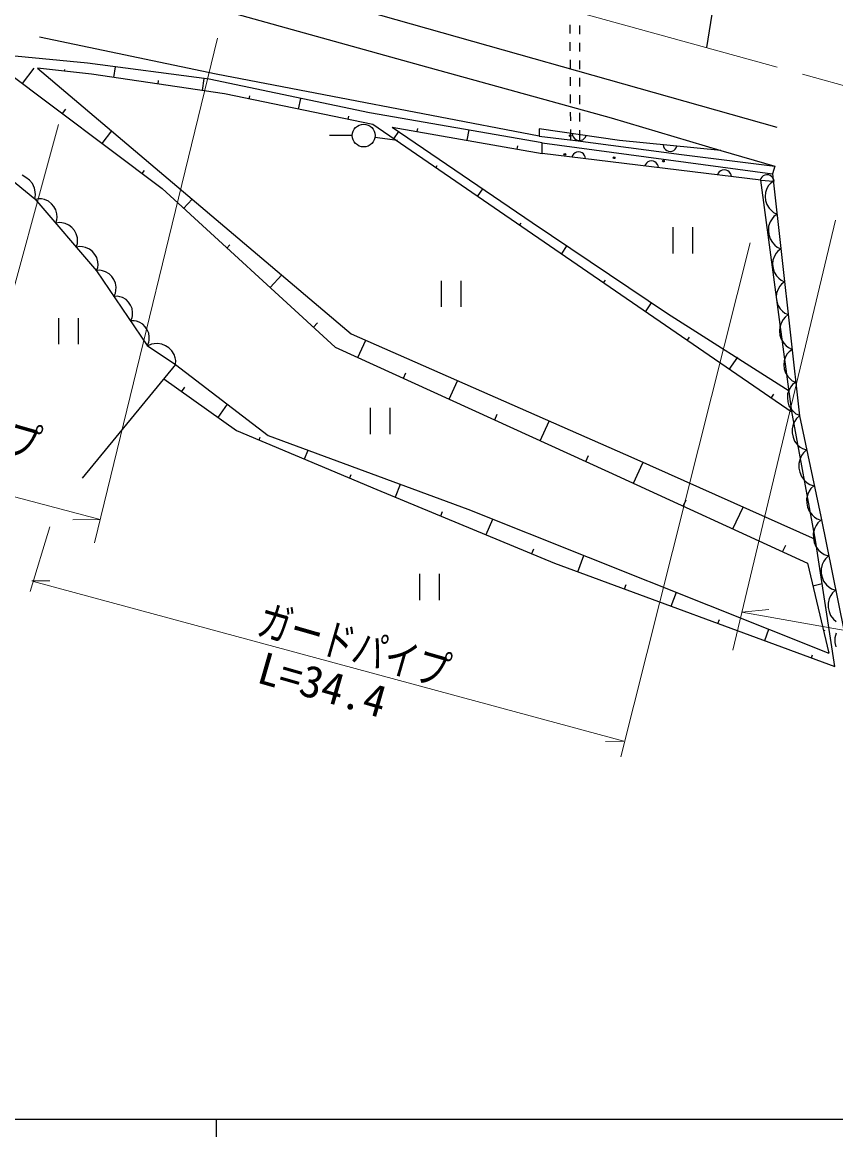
# Model space of a CAD drawing. Units: millimetres, scale not verified. Extents: x 40000 to 680000, y 20000 to 380000.
# Drawn here: x 156900 to 203472, y 204000 to 267838 of the extents above; entities that cross this region are included whole.
import ezdxf
from ezdxf.enums import TextEntityAlignment as Align

# ---------------------------------------------------------------- set-up
doc = ezdxf.new("R2010")
doc.units = ezdxf.units.MM
doc.header["$LTSCALE"] = 1000
doc.linetypes.add('CHAIN', pattern=[18.5, 12, -1.5, 3.5, -1.5])
for name, color, linetype, lineweight in [('M-BGD', 7, 'Continuous', 25), ('M-BMK', 2, 'CHAIN', 13), ('M-STR-HTXT', 7, 'Continuous', 13), ('M-STR-STRC', 7, 'Continuous', 25), ('M-TTL-BAND', 7, 'Continuous', 25)]:
    doc.layers.add(name, color=color, linetype=linetype, lineweight=lineweight)
doc.styles.add('ＭＳ ゴシック', font='')
doc.styles.get('ＭＳ ゴシック').set_extended_font_data('MS Gothic')

msp = doc.modelspace()

# ---------------------------------------------------------------- linework, layer by layer
at = {"layer": 'M-BGD'}
for p, q in [((196816, 271061), (196072, 266386)), ((168784, 268409), (179696, 265384)), ((188250, 267696), (188253, 267196)), ((188831, 267156), (188831, 267656)), ((167991, 264866), (157880, 266976)), ((188255, 266696), (188258, 266196)), ((188831, 266156), (188831, 266656)), ((160629, 265504), (155181, 266017)), ((188260, 265696), (188263, 265196)), ((188831, 265156), (188831, 265656)), ((155770, 265182), (164899, 258311)), ((156911, 264324), (157574, 265205)), ((160868, 264864), (157776, 265207)), ((157776, 265207), (175733, 249998)), ((159322, 265035), (159333, 265136)), ((167599, 264571), (160629, 265504)), ((162136, 264675), (162227, 265290)), ((179696, 265384), (190612, 262361)), ((168475, 263735), (160868, 264864)), ((164672, 264299), (164701, 264494)), ((167208, 263923), (167309, 264610)), ((176777, 262657), (167599, 264571)), ((186487, 261309), (167991, 264866)), ((188265, 264696), (188268, 264196)), ((188830, 264156), (188831, 264656)), ((176966, 261985), (168475, 263735)), ((188270, 263696), (188273, 263196)), ((188830, 263156), (188830, 263656)), ((169891, 263443), (169929, 263630)), ((172721, 262860), (172848, 263477)), ((159193, 262606), (159386, 262862)), ((175551, 262277), (175589, 262460)), ((186671, 260940), (176777, 262657)), ((188276, 262696), (188278, 262196)), ((188830, 262156), (188830, 262656)), ((152629, 261796), (157623, 257715)), ((200978, 245478), (176966, 261985)), ((178076, 261829), (186671, 260327)), ((178076, 261829), (186086, 256363)), ((179509, 261578), (179540, 261754)), ((191088, 261063), (186487, 261738)), ((186487, 261738), (186487, 261309)), ((190612, 262361), (196886, 260488)), ((161476, 260888), (162021, 261612)), ((175796, 261348), (174496, 261348)), ((177090, 261260), (178378, 261082)), ((178167, 261160), (178451, 261573)), ((182374, 261078), (182477, 261668)), ((186487, 261309), (188573, 261063)), ((188281, 261696), (188284, 261097)), ((188392, 261459), (188410, 261359)), ((188410, 261359), (188446, 261273)), ((188446, 261273), (188513, 261182)), ((188513, 261182), (188585, 261123)), ((188585, 261123), (188676, 261077)), ((188830, 261029), (188830, 261656)), ((188902, 261077), (188988, 261112)), ((188988, 261112), (189079, 261180)), ((189079, 261180), (189138, 261252)), ((189138, 261252), (189183, 261343)), ((185239, 260577), (185270, 260755)), ((186671, 260327), (186671, 260940)), ((186671, 260940), (199862, 259161)), ((188573, 261063), (194647, 260266)), ((188676, 261077), (188802, 261059)), ((188802, 261059), (188902, 261077)), ((196886, 260488), (191088, 261063)), ((193589, 260815), (193612, 260717)), ((193612, 260717), (193651, 260632)), ((193651, 260632), (193723, 260545)), ((193723, 260545), (193798, 260489)), ((193798, 260489), (193890, 260448)), ((194018, 260435), (194117, 260458)), ((194117, 260458), (194201, 260497)), ((194201, 260497), (194288, 260569)), ((194288, 260569), (194344, 260644)), ((194344, 260644), (194385, 260736)), ((196886, 260488), (199978, 259605)), ((199187, 258793), (186671, 260327)), ((188403, 260211), (188360, 260120)), ((188461, 260285), (188403, 260211)), ((188550, 260355), (188461, 260285)), ((188635, 260393), (188550, 260355)), ((188734, 260413), (188635, 260393)), ((188861, 260397), (188734, 260413)), ((188953, 260354), (188861, 260397)), ((189026, 260296), (188953, 260354)), ((189096, 260207), (189026, 260296)), ((189134, 260122), (189096, 260207)), ((189154, 260023), (189134, 260122)), ((192722, 259843), (192633, 259774)), ((192807, 259881), (192722, 259843)), ((192906, 259901), (192807, 259881)), ((193033, 259886), (192906, 259901)), ((193125, 259842), (193033, 259886)), ((193198, 259785), (193125, 259842)), ((193890, 260448), (194018, 260435)), ((194647, 260266), (199978, 259605)), ((163758, 259170), (163892, 259348)), ((180568, 259509), (180655, 259635)), ((192575, 259700), (192532, 259609)), ((192633, 259774), (192575, 259700)), ((193268, 259696), (193198, 259785)), ((193306, 259611), (193268, 259696)), ((193326, 259511), (193306, 259611)), ((196747, 259189), (196704, 259097)), ((196805, 259262), (196747, 259189)), ((196894, 259332), (196805, 259262)), ((196979, 259370), (196894, 259332)), ((197078, 259390), (196979, 259370)), ((197205, 259374), (197078, 259390)), ((197297, 259331), (197205, 259374)), ((197370, 259274), (197297, 259331)), ((197440, 259185), (197370, 259274)), ((197478, 259099), (197440, 259185)), ((199978, 259605), (199862, 259161)), ((157111, 258947), (156889, 259074)), ((157306, 258787), (157111, 258947)), ((157475, 258595), (157306, 258787)), ((157590, 258338), (157475, 258595)), ((197498, 259000), (197478, 259099)), ((199187, 258889), (199148, 258796)), ((199240, 258966), (199187, 258889)), ((199187, 258793), (199908, 258744)), ((200966, 245541), (199187, 258793)), ((199325, 259040), (199240, 258966)), ((199409, 259083), (199325, 259040)), ((199506, 259108), (199409, 259083)), ((199634, 259099), (199506, 259108)), ((199732, 258609), (199631, 258484)), ((199728, 259061), (199634, 259099)), ((199804, 259007), (199728, 259061)), ((199908, 258744), (199732, 258609)), ((199879, 258922), (199804, 259007)), ((199862, 259161), (201395, 245296)), ((199921, 258839), (199879, 258922)), ((199946, 258741), (199921, 258839)), ((157640, 258135), (157590, 258338)), ((157623, 257715), (157658, 257957)), ((157658, 257957), (157640, 258135)), ((164899, 258311), (174813, 249231)), ((182969, 257858), (183265, 258288)), ((199446, 258081), (199433, 257850)), ((199534, 258320), (199446, 258081)), ((199631, 258484), (199534, 258320)), ((157623, 257715), (161157, 253592)), ((157849, 257727), (157642, 257692)), ((158002, 257716), (157849, 257727)), ((158177, 257677), (158002, 257716)), ((158400, 257583), (158177, 257677)), ((158568, 257442), (158400, 257583)), ((158708, 257278), (158568, 257442)), ((158822, 257091), (158708, 257278)), ((166138, 257176), (166627, 257710)), ((199433, 257850), (199458, 257623)), ((199458, 257623), (199521, 257401)), ((199521, 257401), (199660, 257187)), ((158880, 256857), (158822, 257091)), ((158892, 256677), (158880, 256857)), ((158880, 256525), (158892, 256677)), ((199660, 257187), (199790, 257048)), ((199790, 257048), (199915, 256948)), ((199931, 256714), (199825, 256581)), ((199915, 256948), (200117, 256855)), ((200117, 256855), (199931, 256714)), ((158814, 256325), (158880, 256525)), ((159021, 256361), (158814, 256325)), ((159173, 256349), (159021, 256361)), ((159349, 256310), (159173, 256349)), ((159571, 256216), (159349, 256310)), ((159739, 256076), (159571, 256216)), ((159880, 255912), (159739, 256076)), ((185370, 256207), (185461, 256339)), ((186086, 256363), (193832, 251148)), ((194146, 256098), (194146, 254598)), ((195286, 254598), (195286, 256098)), ((199631, 256158), (199617, 255915)), ((199723, 256409), (199631, 256158)), ((199825, 256581), (199723, 256409)), ((159993, 255724), (159880, 255912)), ((160052, 255490), (159993, 255724)), ((160063, 255310), (160052, 255490)), ((199617, 255915), (199644, 255676)), ((199644, 255676), (199710, 255442)), ((199710, 255442), (199855, 255217)), ((159985, 254959), (160052, 255158)), ((160192, 254994), (159985, 254959)), ((160052, 255158), (160063, 255310)), ((160345, 254982), (160192, 254994)), ((160520, 254943), (160345, 254982)), ((160743, 254849), (160520, 254943)), ((160911, 254709), (160743, 254849)), ((168617, 254906), (168790, 255095)), ((187771, 254557), (188105, 255042)), ((199855, 255217), (199992, 255071)), ((199992, 255071), (200125, 254965)), ((200160, 254733), (200060, 254607)), ((200125, 254965), (200337, 254867)), ((200337, 254867), (200160, 254733)), ((161051, 254545), (160911, 254709)), ((161165, 254357), (161051, 254545)), ((161223, 254123), (161165, 254357)), ((161235, 253944), (161223, 254123)), ((199875, 254205), (199862, 253974)), ((199963, 254444), (199875, 254205)), ((200060, 254607), (199963, 254444)), ((161344, 253637), (161134, 253626)), ((161157, 253592), (161223, 253791)), ((161157, 253592), (164053, 249322)), ((161223, 253791), (161235, 253944)), ((161494, 253609), (161344, 253637)), ((161664, 253550), (161494, 253609)), ((161874, 253432), (161664, 253550)), ((199862, 253974), (199887, 253747)), ((199887, 253747), (199950, 253525)), ((199950, 253525), (200088, 253311)), ((162025, 253273), (161874, 253432)), ((162147, 253095), (162025, 253273)), ((162238, 252896), (162147, 253095)), ((162270, 252656), (162238, 252896)), ((171096, 252636), (171761, 253362)), ((180879, 253030), (180879, 251530)), ((182019, 251530), (182019, 253030)), ((190173, 252906), (190284, 253068)), ((200088, 253311), (200218, 253172)), ((200218, 253172), (200344, 253071)), ((200369, 252845), (200268, 252719)), ((200344, 253071), (200546, 252979)), ((200546, 252979), (200369, 252845)), ((162144, 252136), (162233, 252326)), ((162233, 252326), (162261, 252476)), ((162261, 252476), (162270, 252656)), ((200084, 252316), (200071, 252085)), ((200172, 252555), (200084, 252316)), ((200268, 252719), (200172, 252555)), ((162342, 252147), (162144, 252136)), ((162484, 252120), (162342, 252147)), ((162645, 252065), (162484, 252120)), ((162844, 251953), (162645, 252065)), ((162986, 251803), (162844, 251953)), ((163101, 251634), (162986, 251803)), ((163187, 251446), (163101, 251634)), ((192574, 251255), (192921, 251761)), ((200071, 252085), (200096, 251859)), ((200096, 251859), (200159, 251636)), ((200159, 251636), (200297, 251422)), ((158979, 250898), (158979, 249398)), ((160119, 249398), (160119, 250898)), ((163098, 250729), (163182, 250909)), ((163182, 250909), (163209, 251051)), ((163217, 251220), (163187, 251446)), ((163209, 251051), (163217, 251220)), ((193832, 251148), (200806, 246730)), ((200297, 251422), (200427, 251284)), ((200427, 251284), (200553, 251183)), ((200569, 250949), (200463, 250817)), ((200553, 251183), (200754, 251090)), ((200754, 251090), (200569, 250949)), ((163296, 250740), (163098, 250729)), ((163438, 250713), (163296, 250740)), ((163599, 250658), (163438, 250713)), ((163798, 250546), (163599, 250658)), ((163940, 250396), (163798, 250546)), ((164055, 250227), (163940, 250396)), ((173574, 250366), (173800, 250613)), ((200268, 250393), (200255, 250150)), ((200361, 250644), (200268, 250393)), ((200463, 250817), (200361, 250644)), ((164141, 250039), (164055, 250227)), ((164136, 249502), (164163, 249644)), ((164171, 249813), (164141, 250039)), ((164163, 249644), (164171, 249813)), ((175733, 249998), (191915, 242866)), ((176118, 248635), (176571, 249627)), ((194975, 249605), (195109, 249799)), ((200255, 250150), (200281, 249911)), ((200281, 249911), (200347, 249677)), ((200347, 249677), (200493, 249452)), ((164053, 249322), (164136, 249502)), ((164053, 249322), (165672, 248242)), ((164292, 249391), (164091, 249296)), ((164450, 249423), (164292, 249391)), ((164639, 249433), (164450, 249423)), ((164892, 249402), (164639, 249433)), ((165103, 249307), (164892, 249402)), ((165293, 249180), (165103, 249307)), ((165461, 249022), (165293, 249180)), ((165588, 248801), (165461, 249022)), ((174813, 249231), (190470, 242084)), ((200493, 249452), (200630, 249306)), ((200630, 249306), (200762, 249200)), ((200798, 248968), (200697, 248842)), ((200762, 249200), (200974, 249102)), ((200974, 249102), (200798, 248968)), ((165651, 248622), (165588, 248801)), ((165683, 248464), (165651, 248622)), ((165672, 248242), (165683, 248464)), ((197376, 247954), (197860, 248658)), ((200512, 248440), (200500, 248209)), ((200601, 248679), (200512, 248440)), ((200697, 248842), (200601, 248679)), ((165672, 248242), (160322, 241715)), ((165672, 248242), (170979, 244169)), ((178728, 247444), (178867, 247751)), ((200500, 248209), (200525, 247982)), ((200525, 247982), (200588, 247760)), ((200588, 247760), (200726, 247546)), ((164998, 247420), (169157, 244463)), ((181337, 246253), (181817, 247305)), ((200726, 247546), (200856, 247407)), ((200856, 247407), (200982, 247306)), ((201007, 247080), (200906, 246954)), ((200982, 247306), (201183, 247214)), ((201183, 247214), (201007, 247080)), ((166038, 246681), (166215, 246929)), ((199777, 246303), (199934, 246531)), ((200721, 246551), (200709, 246320)), ((200810, 246790), (200721, 246551)), ((200906, 246954), (200810, 246790)), ((168117, 245202), (168652, 245955)), ((200709, 246320), (200734, 246094)), ((200734, 246094), (200797, 245871)), ((200797, 245871), (200935, 245657)), ((176814, 245745), (176814, 244245)), ((177954, 244245), (177954, 245745)), ((183946, 245062), (184095, 245387)), ((200935, 245657), (201065, 245519)), ((202316, 238179), (200966, 245541)), ((201065, 245519), (201191, 245418)), ((201224, 245138), (201131, 244996)), ((201191, 245418), (201392, 245326)), ((201395, 245296), (201224, 245138)), ((201395, 245296), (202622, 239529)), ((186556, 243871), (187063, 244983)), ((201045, 244815), (200976, 244556)), ((200976, 244556), (200985, 244313)), ((201131, 244996), (201045, 244815)), ((169157, 244463), (177206, 241078)), ((170458, 243920), (170519, 244067)), ((170979, 244169), (182405, 239951)), ((200985, 244313), (201034, 244078)), ((201034, 244078), (201122, 243851)), ((173059, 242833), (173264, 243326)), ((201122, 243851), (201288, 243640)), ((201288, 243640), (201437, 243507)), ((201437, 243507), (201579, 243414)), ((201579, 243414), (201799, 243337)), ((201799, 243337), (201619, 243171)), ((189165, 242680), (189322, 243022)), ((191893, 241430), (192434, 242606)), ((191915, 242866), (202305, 238237)), ((201432, 242832), (201359, 242560)), ((201521, 243022), (201432, 242832)), ((201619, 243171), (201521, 243022)), ((190470, 242084), (201856, 236851)), ((201359, 242560), (201369, 242305)), ((201369, 242305), (201420, 242058)), ((201420, 242058), (201512, 241820)), ((175660, 241747), (175735, 241927)), ((178261, 240660), (178558, 241371)), ((201512, 241820), (201686, 241598)), ((201686, 241598), (201843, 241459)), ((201843, 241459), (201992, 241361)), ((201992, 241361), (202223, 241280)), ((177206, 241078), (187366, 236857)), ((201873, 240800), (201804, 240540)), ((201958, 240981), (201873, 240800)), ((202052, 241122), (201958, 240981)), ((202223, 241280), (202052, 241122)), ((194740, 240122), (194907, 240486)), ((197586, 238813), (198164, 240070)), ((201804, 240540), (201813, 240297)), ((201813, 240297), (201862, 240062)), ((201862, 240062), (201949, 239835)), ((180863, 239573), (180965, 239820)), ((182405, 239951), (203083, 231697)), ((201949, 239835), (202115, 239624)), ((202115, 239624), (202265, 239492)), ((202265, 239492), (202407, 239399)), ((202407, 239399), (202627, 239321)), ((202622, 239529), (204279, 231308)), ((183464, 238487), (183837, 239380)), ((202259, 238817), (202187, 238545)), ((202349, 239007), (202259, 238817)), ((202447, 239156), (202349, 239007)), ((202627, 239321), (202447, 239156)), ((202187, 238545), (202197, 238289)), ((202197, 238289), (202247, 238042)), ((203420, 230940), (202316, 238179)), ((186065, 237400), (186182, 237681)), ((200433, 237505), (200612, 237894)), ((202247, 238042), (202339, 237804)), ((202339, 237804), (202514, 237583)), ((202514, 237583), (202671, 237444)), ((187366, 236857), (203420, 230940)), ((188704, 236364), (189048, 237300)), ((201856, 236851), (203083, 231697)), ((202671, 237444), (202820, 237346)), ((202786, 236965), (202701, 236784)), ((202879, 237107), (202786, 236965)), ((202820, 237346), (203051, 237265)), ((203051, 237265), (202879, 237107)), ((179651, 236235), (179651, 234735)), ((180791, 234735), (180791, 236235)), ((202701, 236784), (202632, 236525)), ((202632, 236525), (202641, 236282)), ((202641, 236282), (202689, 236047)), ((191379, 235378), (191475, 235637)), ((202163, 235563), (202694, 235689)), ((202689, 236047), (202777, 235820)), ((202777, 235820), (202943, 235609)), ((202943, 235609), (203093, 235476)), ((194055, 234391), (194347, 235185)), ((203093, 235476), (203235, 235383)), ((203190, 235006), (203105, 234825)), ((203283, 235148), (203190, 235006)), ((203235, 235383), (203455, 235306)), ((203455, 235306), (203283, 235148)), ((203105, 234825), (203036, 234566)), ((203036, 234566), (203045, 234323)), ((203045, 234323), (203093, 234088)), ((203093, 234088), (203181, 233861)), ((203181, 233861), (203347, 233650)), ((203347, 233650), (203497, 233518)), ((196731, 233405), (196811, 233622)), ((199406, 232419), (199646, 233069)), ((202776, 232986), (202872, 233009)), ((203491, 232842), (203418, 232570)), ((203418, 232570), (203428, 232315)), ((203428, 232315), (203479, 232068)), ((202082, 231433), (202146, 231606))]:
    msp.add_line(p, q, dxfattribs=at)
for centre, radius in [((176446, 261348), 650), ((188274, 261342), 50), ((188274, 261342), 50), ((187964, 260272), 50), ((190785, 260078), 50), ((193607, 259885), 50)]:
    msp.add_circle(centre, radius, dxfattribs=at)
at = {"layer": 'M-BMK'}
msp.add_line((170719, 273390), (209421, 262698), dxfattribs=at)
at = {"layer": 'M-STR-HTXT'}
for p, q in [((168083, 266925), (161033, 238027)), ((158975, 261991), (154513, 245648)), ((197574, 231869), (203464, 256508)), ((198567, 255205), (191164, 225761)), ((161359, 239363), (140395, 244879)), ((158468, 238935), (157353, 235222)), ((161359, 239363), (159802, 239339)), ((157446, 235834), (158484, 235842)), ((157535, 235797), (191335, 226651)), ((198094, 234043), (199644, 234195)), ((198094, 234043), (209904, 231947)), ((191335, 226651), (190297, 226642))]:
    msp.add_line(p, q, dxfattribs=at)
at = {"layer": 'M-STR-STRC'}
msp.add_line((159137, 273451), (200094, 261836), dxfattribs=at)
at = {"layer": 'M-TTL-BAND'}
for p, q in [((40000, 205000), (579000, 205000)), ((168000, 205000), (168000, 204000))]:
    msp.add_line(p, q, dxfattribs=at)

# ---------------------------------------------------------------- texts
at = {"layer": 'M-STR-HTXT', "style": 'ＭＳ ゴシック', "width": 0.75}
for p in [(146656, 245286), (170092, 232280)]:
    msp.add_text('ガードパイプ', height=1833, rotation=344, dxfattribs=at).set_placement(p, align=Align.BOTTOM_LEFT)
at = {"layer": 'M-STR-HTXT', "style": 'ＭＳ ゴシック'}
msp.add_text('L=34.4', height=1833, rotation=344, dxfattribs=at).set_placement((170092, 229511), align=Align.BOTTOM_LEFT)

doc.saveas('drawing.dxf')
